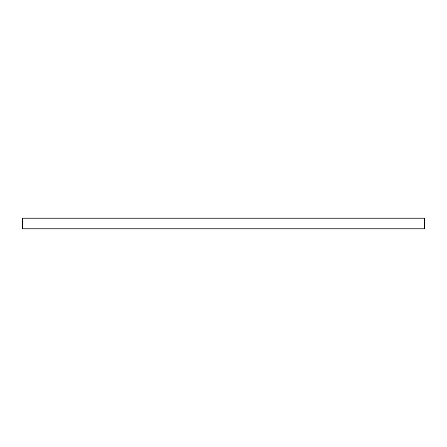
<?xml version="1.0" encoding="UTF-8"?>
<svg xmlns="http://www.w3.org/2000/svg" width="447" height="447" viewBox="0 0 447 447"><rect width="100%" height="100%" fill="white"/><g stroke="black" fill="none" stroke-linecap="round" stroke-linejoin="round"><path stroke-width="0.67" d="M424.516 218.276L424.516 228.724M23.16 218.276L424.605 218.276L424.65 223.5L424.605 228.724L23.16 228.724M22.378 218.276L22.434 228.724L22.378 218.276"/></g></svg>
